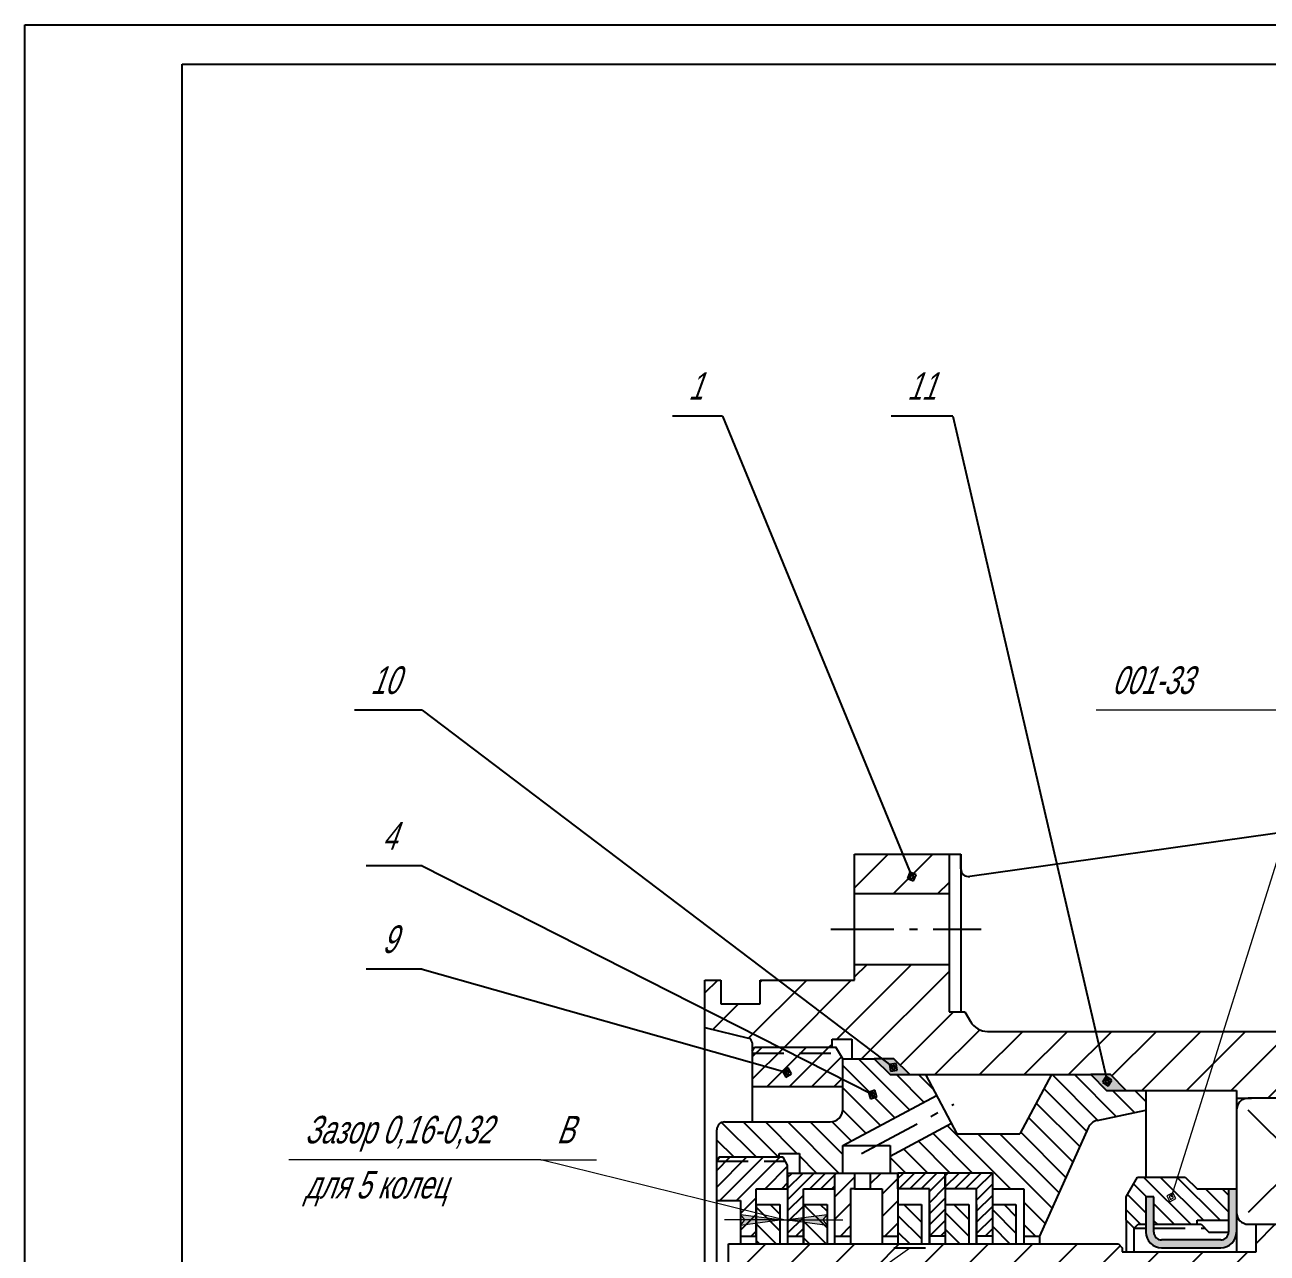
# Model space of a CAD drawing. Extents: x 0 to 841, y 0 to 594.
# Drawn here: x 0 to 157.8, y 438 to 594 of the extents above; entities that cross this region are included whole.
import ezdxf

# ---------------------------------------------------------------- set-up
doc = ezdxf.new("R2010")
doc.units = 0
doc.header["$MEASUREMENT"] = 0
for name, pattern in [('K5LT_AXLED', [13, 8, -2, 1, -2]), ('K5LT_BASIC', [0]), ('K5LT_DASHED', [6, 4, -2]), ('K5LT_THIN', [0])]:
    doc.linetypes.add(name, pattern=pattern)
for name, color, linetype in [('LAYER0VIEW0', 7, 'Continuous'), ('LAYER1VIEW0', 7, 'Continuous'), ('LAYER2VIEW0', 7, 'Continuous')]:
    doc.layers.add(name, color=color, linetype=linetype)
doc.styles.add('K5_TEXTSTYLE', font='win_eskd.shx', dxfattribs={"width": 0.7, "oblique": 15, "bigfont": 'b_eskd.shx'})
pattern_1 = [(45, (0, 0), (-1.4142136, 1.4142136), [])]
pattern_2 = [(45, (0, 0), (-0.7071068, 0.7071068), [])]
pattern_3 = [(-45, (0, 0), (1.06066, 1.06066), [])]
pattern_4 = [(-45, (0, 0), (1.4142136, 1.4142136), [])]
pattern_5 = [(45, (0, 0), (-2.828427, 2.828427), [])]

# ---------------------------------------------------------------- blocks, each defined once
blk = doc.blocks.new('*U22')
at = {"layer": 'LAYER0VIEW0', "color": 5, "linetype": 'K5LT_BASIC'}
for p, q in [((-1.5, 47.5), (-14.5, 47.5)), ((-16, 46), (-16, 33)), ((0, 33), (0, 46)), ((-14.5, 31.5), (-1.5, 31.5)), ((-16, -13), (-16, 0)), ((-14.5, 1.5), (-1.5, 1.5)), ((0, 0), (0, -13)), ((-1.5, -14.5), (-14.5, -14.5))]:
    blk.add_line(p, q, dxfattribs=at)
at = {"layer": 'LAYER0VIEW0', "color": 7, "linetype": 'K5LT_THIN'}
for p, q in [((-1.5, 33), (-14.5, 46)), ((-1.5, 46), (-14.5, 33)), ((-1.5, 0), (-14.5, -13)), ((-1.5, -13), (-14.5, 0))]:
    blk.add_line(p, q, dxfattribs=at)
at = {"layer": 'LAYER0VIEW0', "color": 5, "linetype": 'K5LT_BASIC'}
for centre, start, end in [((-14.5, 46), 90, 180), ((-1.5, 46), 0, 90), ((-14.5, 33), 180, 270), ((-1.5, 33), 270, 0), ((-14.5, 0), 90, 180), ((-1.5, 0), 0, 90), ((-14.5, -13), 180, 270), ((-1.5, -13), 270, 0)]:
    blk.add_arc(centre, 1.5, start, end, dxfattribs=at)
blk = doc.blocks.new('*L51')
at = {"layer": 'LAYER1VIEW0', "color": 7, "linetype": 'K5LT_THIN'}
for p, q in [((-46.06, 13.04), (-53.15, 13.04)), ((-46.06, 13.04), (0.29, -0.08)), ((0.45, 0.5), (-0.29, 0.08)), ((0, 0), (-0.29, 0.08)), ((-0.29, 0.08), (0.13, -0.66)), ((0.37, 0.21), (0, 0)), ((0, 0), (0.21, -0.37)), ((0.58, -0.16), (0.37, 0.21)), ((0.87, -0.25), (0.45, 0.5)), ((0.13, -0.66), (0.87, -0.25)), ((0.21, -0.37), (0.58, -0.16))]:
    blk.add_line(p, q, dxfattribs=at)
at = {"layer": 'LAYER1VIEW0', "color": 7, "style": 'K5_TEXTSTYLE', "oblique": 20, "width": 0.7}
blk.add_text('9', height=3.5, dxfattribs=at).set_placement((-51.15, 15.11))
blk = doc.blocks.new('*L52')
at = {"layer": 'LAYER1VIEW0', "color": 7, "linetype": 'K5LT_THIN'}
for p, q in [((-56.96, 28.9), (-64.06, 28.9)), ((-56.96, 28.9), (0.27, -0.14)), ((0.54, 0.4), (-0.27, 0.14)), ((0, 0), (-0.27, 0.14)), ((-0.27, 0.14), (0, -0.67)), ((0.4, 0.13), (0, 0)), ((0, 0), (0.13, -0.4)), ((0.54, -0.27), (0.4, 0.13)), ((0.8, -0.41), (0.54, 0.4)), ((0, -0.67), (0.8, -0.41)), ((0.13, -0.4), (0.54, -0.27))]:
    blk.add_line(p, q, dxfattribs=at)
at = {"layer": 'LAYER1VIEW0', "color": 7, "style": 'K5_TEXTSTYLE', "oblique": 20, "width": 0.7}
blk.add_text('4', height=3.5, dxfattribs=at).set_placement((-62.06, 30.97))
blk = doc.blocks.new('*L53')
at = {"layer": 'LAYER1VIEW0', "color": 7, "linetype": 'K5LT_THIN'}
for p, q in [((-59.62, 45.19), (-68.2, 45.19)), ((-59.62, 45.19), (0.24, -0.18)), ((0.6, 0.3), (-0.24, 0.18)), ((0, 0), (-0.24, 0.18)), ((-0.24, 0.18), (-0.12, -0.66)), ((0.42, 0.06), (0, 0)), ((0, 0), (0.06, -0.42)), ((0.48, -0.36), (0.42, 0.06)), ((0.72, -0.54), (0.6, 0.3)), ((-0.12, -0.66), (0.72, -0.54)), ((0.06, -0.42), (0.48, -0.36))]:
    blk.add_line(p, q, dxfattribs=at)
at = {"layer": 'LAYER1VIEW0', "color": 7, "style": 'K5_TEXTSTYLE', "oblique": 20, "width": 0.7}
blk.add_text('10', height=3.5, dxfattribs=at).set_placement((-66.2, 47.26))
blk = doc.blocks.new('*L54')
at = {"layer": 'LAYER1VIEW0', "color": 7, "linetype": 'K5LT_THIN'}
for p, q in [((-23.93, 58.21), (-30.28, 58.21)), ((-23.93, 58.21), (0.11, -0.28)), ((-0.11, 0.28), (-0.44, -0.51)), ((0, 0), (-0.16, -0.39)), ((0, 0), (-0.11, 0.28)), ((0.67, -0.05), (-0.11, 0.28)), ((0.39, -0.16), (0, 0)), ((-0.44, -0.51), (0.34, -0.83)), ((-0.16, -0.39), (0.23, -0.55)), ((0.23, -0.55), (0.39, -0.16)), ((0.34, -0.83), (0.67, -0.05))]:
    blk.add_line(p, q, dxfattribs=at)
at = {"layer": 'LAYER1VIEW0', "color": 7, "style": 'K5_TEXTSTYLE', "oblique": 20, "width": 0.7}
blk.add_text('1', height=3.5, dxfattribs=at).set_placement((-28.28, 60.29))
blk = doc.blocks.new('*L55')
at = {"layer": 'LAYER1VIEW0', "color": 7, "linetype": 'K5LT_THIN'}
for p, q in [((-19.51, 84.18), (-27.35, 84.18)), ((-19.51, 84.18), (0.07, -0.29)), ((-0.07, 0.29), (-0.52, -0.43)), ((0, 0), (-0.22, -0.36)), ((0, 0), (-0.07, 0.29)), ((0.65, -0.16), (-0.07, 0.29)), ((0.36, -0.22), (0, 0)), ((-0.52, -0.43), (0.2, -0.88)), ((-0.22, -0.36), (0.14, -0.58)), ((0.14, -0.58), (0.36, -0.22)), ((0.2, -0.88), (0.65, -0.16))]:
    blk.add_line(p, q, dxfattribs=at)
at = {"layer": 'LAYER1VIEW0', "color": 7, "style": 'K5_TEXTSTYLE', "oblique": 20, "width": 0.7}
blk.add_text('11', height=3.5, dxfattribs=at).set_placement((-25.35, 86.25))
blk = doc.blocks.new('*S105')
at = {"layer": 'LAYER2VIEW0', "color": 7, "linetype": 'K5LT_THIN'}
for p, q in [((0, 0), (0, 594)), ((0, 594), (841, 594))]:
    blk.add_line(p, q, dxfattribs=at)

msp = doc.modelspace()

# ---------------------------------------------------------------- hatches: boundary and pattern name
at = {"layer": 'LAYER0VIEW0'}
h = msp.add_hatch(dxfattribs=at)
h.set_pattern_fill('МЕТАЛЛ', color=256, style=0, pattern_type=0)
h.set_pattern_definition(pattern_5)
edge = h.paths.add_edge_path()
edge.add_line((263.074, 472.164), (280.074, 482.486))
edge.add_line((280.074, 482.486), (280.074, 487.057))
edge.add_arc((281.674, 487.057), 1.6, 450, 540, ccw=False)
edge.add_line((281.674, 488.657), (294.474, 488.657))
edge.add_arc((294.474, 487.057), 1.6, 360, 450, ccw=False)
edge.add_line((296.074, 487.057), (296.074, 483.657))
edge.add_line((296.074, 483.657), (331.074, 483.657))
edge.add_line((331.074, 483.657), (336.074, 488.657))
edge.add_line((336.074, 488.657), (338.574, 488.657))
edge.add_line((338.574, 488.657), (341.574, 488.657))
edge.add_line((341.574, 488.657), (341.574, 501.657))
edge.add_line((341.574, 501.657), (325.574, 501.657))
edge.add_line((325.574, 501.657), (325.574, 498.657))
edge.add_line((325.574, 498.657), (325.574, 497.657))
edge.add_line((325.574, 497.657), (323.574, 497.657))
edge.add_line((323.574, 497.657), (306.156, 491.561))
edge.add_arc((305.33, 493.921), 2.5, 585, 649.29005, ccw=False)
edge.add_line((303.563, 492.153), (301.23, 494.486))
edge.add_arc((298.401, 491.657), 4, 45, 90)
edge.add_line((298.401, 495.657), (280.058, 495.657))
edge.add_arc((280.058, 487.657), 8, 90, 167.76947)
edge.add_arc((269.308, 489.988), 3, 661.26373, 707.76947, ccw=False)
edge.add_line((270.865, 487.423), (258.791, 480.093))
edge.add_arc((257.234, 482.657), 3, 630, 661.26373, ccw=False)
edge.add_line((257.234, 479.657), (246.074, 479.657))
edge.add_arc((246.074, 476.657), 3, 90, 180)
edge.add_line((243.074, 476.657), (243.074, 465.657))
edge.add_arc((240.074, 465.657), 3, 270, 360, ccw=False)
edge.add_line((240.074, 462.657), (233.074, 462.657))
edge.add_arc((233.074, 489.669), 27.012, 560.1363, 630, ccw=False)
edge.add_arc((189.405, 473.657), 19.5, 20.1363, 188.56528)
edge.add_arc((166.167, 470.157), 4, 270, 368.56528, ccw=False)
edge.add_line((166.167, 466.157), (122.265, 466.157))
edge.add_arc((122.265, 468.657), 2.5, 570, 630, ccw=False)
edge.add_line((120.1, 467.407), (119.378, 468.657))
edge.add_line((119.378, 468.657), (117.378, 468.657))
edge.add_line((117.378, 468.657), (117.378, 474.657))
edge.add_line((117.378, 474.657), (105.378, 474.657))
edge.add_line((105.378, 474.657), (105.378, 472.657))
edge.add_line((105.378, 472.657), (93.378, 472.657))
edge.add_line((93.378, 472.657), (93.378, 469.657))
edge.add_line((93.378, 469.657), (88.378, 469.657))
edge.add_line((88.378, 469.657), (88.378, 472.657))
edge.add_line((88.378, 472.657), (86.378, 472.657))
edge.add_line((86.378, 472.657), (86.378, 466.657))
edge.add_line((86.378, 466.657), (91.923, 465.271))
edge.add_arc((91.778, 464.689), 0.6, 360, 435.96376, ccw=False)
edge.add_line((92.378, 464.689), (92.378, 463.657))
edge.add_line((92.378, 463.657), (92.667, 464.157))
edge.add_line((92.667, 464.157), (102.512, 464.157))
edge.add_line((102.512, 464.157), (102.512, 465.157))
edge.add_line((102.512, 465.157), (105.012, 465.157))
edge.add_line((105.012, 465.157), (105.012, 462.657))
edge.add_line((105.012, 462.657), (107.878, 462.657))
edge.add_line((107.878, 462.657), (110.378, 462.657))
edge.add_line((110.378, 462.657), (112.378, 460.657))
edge.add_line((112.378, 460.657), (135.378, 460.657))
edge.add_line((135.378, 460.657), (137.878, 460.657))
edge.add_line((137.878, 460.657), (139.878, 458.657))
edge.add_line((139.878, 458.657), (153.878, 458.657))
edge.add_line((153.878, 458.657), (153.878, 457.657))
edge.add_line((153.878, 457.657), (155.378, 457.657))
edge.add_line((155.378, 457.657), (168.378, 457.657))
edge.add_line((168.378, 457.657), (172.878, 457.657))
edge.add_line((172.878, 457.657), (175.151, 455.384))
edge.add_arc((179.394, 459.626), 6, 225, 239.03624)
edge.add_line((176.307, 454.481), (190.181, 446.157))
edge.add_line((190.181, 446.157), (199.378, 446.157))
edge.add_line((199.378, 446.157), (199.378, 449.657))
edge.add_line((199.378, 449.657), (182.468, 459.803))
edge.add_arc((187.613, 468.378), 10, 585, 599.03624, ccw=False)
edge.add_line((180.542, 461.307), (178.798, 463.051))
edge.add_arc((189.405, 473.657), 15, 380.1363, 585, ccw=False)
edge.add_arc((233.074, 489.669), 31.512, 200.1363, 257.85243)
edge.add_line((226.443, 458.863), (231.003, 457.881))
edge.add_arc((233.108, 467.657), 10, 257.85243, 270)
edge.add_line((233.108, 457.657), (252.444, 457.657))
edge.add_line((252.444, 457.657), (252.444, 458.157))
edge.add_line((252.444, 458.157), (250.074, 459.638))
edge.add_line((250.074, 459.638), (250.074, 462.157))
edge.add_line((250.074, 462.157), (250.074, 469.657))
edge.add_line((250.074, 469.657), (252.074, 469.657))
edge.add_line((252.074, 469.657), (252.074, 472.157))
edge.add_line((252.074, 472.157), (254.574, 472.157))
edge.add_line((254.574, 472.157), (254.574, 471.657))
edge.add_line((254.574, 471.657), (262.074, 471.657))
edge.add_line((262.074, 471.657), (263.074, 470.657))
edge.add_line((263.074, 470.657), (263.074, 471.657))
edge.add_line((263.074, 471.657), (263.074, 472.164))
h = msp.add_hatch(dxfattribs=at)
h.set_pattern_fill('МЕТАЛЛ', color=256, style=0, pattern_type=0)
h.set_pattern_definition(pattern_5)
edge = h.paths.add_edge_path()
edge.add_line((153.878, 438.157), (140.878, 438.157))
edge.add_line((140.878, 438.157), (139.378, 438.157))
edge.add_line((139.378, 438.157), (139.378, 438.657))
edge.add_line((139.378, 438.657), (138.878, 439.157))
edge.add_line((138.878, 439.157), (89.378, 439.157))
edge.add_line((89.378, 439.157), (89.378, 437.812))
edge.add_line((89.378, 437.812), (91.378, 436.657))
edge.add_line((91.378, 436.657), (101.378, 436.657))
edge.add_line((101.378, 436.657), (101.378, 436.157))
edge.add_line((101.378, 436.157), (120.378, 436.157))
edge.add_line((120.378, 436.157), (120.378, 432.657))
edge.add_line((120.378, 432.657), (129.378, 432.657))
edge.add_line((129.378, 432.657), (132.842, 426.657))
edge.add_line((132.842, 426.657), (129.378, 420.657))
edge.add_line((129.378, 420.657), (120.378, 420.657))
edge.add_line((120.378, 420.657), (120.378, 417.157))
edge.add_line((120.378, 417.157), (101.378, 417.157))
edge.add_line((101.378, 417.157), (101.378, 416.657))
edge.add_line((101.378, 416.657), (91.378, 416.657))
edge.add_line((91.378, 416.657), (89.378, 415.503))
edge.add_line((89.378, 415.503), (89.378, 414.157))
edge.add_line((89.378, 414.157), (138.878, 414.157))
edge.add_line((138.878, 414.157), (139.378, 414.657))
edge.add_line((139.378, 414.657), (139.378, 415.157))
edge.add_line((139.378, 415.157), (140.878, 415.157))
edge.add_line((140.878, 415.157), (140.878, 412.157))
edge.add_line((140.878, 412.157), (141.378, 411.657))
edge.add_line((141.378, 411.657), (149.378, 411.657))
edge.add_line((149.378, 411.657), (150.378, 412.657))
edge.add_line((150.378, 412.657), (153.878, 412.657))
edge.add_line((153.878, 412.657), (153.878, 411.657))
edge.add_line((153.878, 411.657), (155.378, 411.657))
edge.add_line((155.378, 411.657), (168.378, 411.657))
edge.add_line((168.378, 411.657), (169.878, 411.657))
edge.add_line((169.878, 411.657), (205.878, 411.657))
edge.add_line((205.878, 411.657), (283.574, 411.657))
edge.add_line((283.574, 411.657), (305.574, 411.657))
edge.add_line((305.574, 411.657), (305.574, 409.157))
edge.add_line((305.574, 409.157), (319.574, 409.157))
edge.add_line((319.574, 409.157), (321.574, 409.157))
edge.add_line((321.574, 409.157), (334.574, 409.157))
edge.add_arc((334.574, 407.157), 2, 360, 450, ccw=False)
edge.add_line((336.574, 407.157), (336.574, 404.657))
edge.add_line((336.574, 404.657), (362.574, 404.657))
edge.add_arc((366.893, 397.244), 8.58, 342.4571, 480.22329, ccw=False)
edge.add_arc((500.021, 355.159), 131.042, 162.4571, 172.63144)
edge.add_arc((368.574, 372.157), 1.5, 630, 712.63144, ccw=False)
edge.add_line((368.574, 370.657), (368.574, 363.657))
edge.add_arc((368.574, 362.157), 1.5, 360, 450, ccw=False)
edge.add_line((370.074, 362.157), (370.074, 360.657))
edge.add_line((370.074, 360.657), (372.074, 360.657))
edge.add_line((372.074, 360.657), (372.074, 363.657))
edge.add_arc((420.256, 363.657), 48.182, 454.97911, 540, ccw=False)
edge.add_line((416.074, 411.657), (416.074, 414.157))
edge.add_line((416.074, 414.157), (413.574, 414.157))
edge.add_line((413.574, 414.157), (412.074, 414.157))
edge.add_line((412.074, 414.157), (411.074, 415.157))
edge.add_line((411.074, 415.157), (410.574, 414.657))
edge.add_line((410.574, 414.657), (399.574, 414.657))
edge.add_line((399.574, 414.657), (398.574, 415.657))
edge.add_line((398.574, 415.657), (396.074, 415.657))
edge.add_line((396.074, 415.657), (396.074, 414.657))
edge.add_line((396.074, 414.657), (390.074, 414.657))
edge.add_line((390.074, 414.657), (387.074, 411.657))
edge.add_line((387.074, 411.657), (347.074, 411.657))
edge.add_line((347.074, 411.657), (343.074, 415.657))
edge.add_line((343.074, 415.657), (160.229, 415.657))
edge.add_line((160.229, 415.657), (153.878, 426.657))
edge.add_line((153.878, 426.657), (160.229, 437.657))
edge.add_line((160.229, 437.657), (343.074, 437.657))
edge.add_line((343.074, 437.657), (347.074, 441.657))
edge.add_line((347.074, 441.657), (387.074, 441.657))
edge.add_line((387.074, 441.657), (390.074, 438.657))
edge.add_line((390.074, 438.657), (396.074, 438.657))
edge.add_line((396.074, 438.657), (396.074, 437.657))
edge.add_line((396.074, 437.657), (398.574, 437.657))
edge.add_line((398.574, 437.657), (399.574, 438.657))
edge.add_line((399.574, 438.657), (410.574, 438.657))
edge.add_line((410.574, 438.657), (411.074, 438.157))
edge.add_line((411.074, 438.157), (412.074, 439.157))
edge.add_line((412.074, 439.157), (413.574, 439.157))
edge.add_line((413.574, 439.157), (416.074, 439.157))
edge.add_line((416.074, 439.157), (416.074, 441.657))
edge.add_arc((420.256, 489.657), 48.182, 540, 625.02089, ccw=False)
edge.add_line((372.074, 489.657), (372.074, 492.657))
edge.add_line((372.074, 492.657), (370.074, 492.657))
edge.add_line((370.074, 492.657), (370.074, 491.157))
edge.add_arc((368.574, 491.157), 1.5, 270, 360, ccw=False)
edge.add_line((368.574, 489.657), (368.574, 482.657))
edge.add_arc((368.574, 481.157), 1.5, 367.36856, 450, ccw=False)
edge.add_arc((500.021, 498.156), 131.042, 187.36856, 197.5429)
edge.add_arc((366.893, 456.071), 8.58, 239.77671, 377.5429, ccw=False)
edge.add_line((362.574, 448.657), (336.574, 448.657))
edge.add_line((336.574, 448.657), (336.574, 446.157))
edge.add_arc((334.574, 446.157), 2, 270, 360, ccw=False)
edge.add_line((334.574, 444.157), (321.574, 444.157))
edge.add_line((321.574, 444.157), (319.574, 444.157))
edge.add_line((319.574, 444.157), (305.574, 444.157))
edge.add_line((305.574, 444.157), (305.574, 441.657))
edge.add_line((305.574, 441.657), (283.574, 441.657))
edge.add_line((283.574, 441.657), (205.878, 441.657))
edge.add_line((205.878, 441.657), (169.878, 441.657))
edge.add_line((169.878, 441.657), (168.378, 441.657))
edge.add_line((168.378, 441.657), (156.378, 441.657))
edge.add_line((156.378, 441.657), (156.378, 438.157))
edge.add_line((156.378, 438.157), (153.878, 438.157))
h = msp.add_hatch(dxfattribs=at)
h.set_pattern_fill('МЕТАЛЛ', color=256, style=0, pattern_type=0)
h.set_pattern_definition(pattern_5)
h.paths.add_polyline_path([(117.378, 488.657), (105.378, 488.657), (105.378, 483.657), (117.378, 483.657)])
h = msp.add_hatch(dxfattribs=at)
h.set_pattern_fill('МЕТАЛЛ', color=256, style=0, pattern_type=0)
h.set_pattern_definition(pattern_1)
h.paths.add_polyline_path([(92.378, 459.157), (103.878, 459.157), (103.878, 462.657), (103.012, 464.157), (92.667, 464.157), (92.378, 463.657)])
h = msp.add_hatch(dxfattribs=at)
h.set_pattern_fill('МЕТАЛЛ', color=256, style=0, pattern_type=0)
h.set_pattern_definition(pattern_4)
edge = h.paths.add_edge_path()
edge.add_line((103.878, 451.657), (115.79, 458.01))
edge.add_line((115.79, 458.01), (114.378, 460.657))
edge.add_line((114.378, 460.657), (112.378, 460.657))
edge.add_line((112.378, 460.657), (109.878, 460.657))
edge.add_line((109.878, 460.657), (107.878, 462.657))
edge.add_line((107.878, 462.657), (103.878, 462.657))
edge.add_line((103.878, 462.657), (103.878, 456.257))
edge.add_arc((102.278, 456.257), 1.6, 270, 360, ccw=False)
edge.add_line((102.278, 454.657), (88.878, 454.657))
edge.add_arc((88.878, 453.657), 1, 90, 180)
edge.add_line((87.878, 453.657), (87.878, 449.657))
edge.add_line((87.878, 449.657), (88.167, 450.157))
edge.add_line((88.167, 450.157), (95.801, 450.157))
edge.add_line((95.801, 450.157), (95.801, 450.657))
edge.add_line((95.801, 450.657), (98.378, 450.657))
edge.add_line((98.378, 450.657), (98.378, 448.157))
edge.add_line((98.378, 448.157), (102.878, 448.157))
edge.add_line((102.878, 448.157), (103.878, 448.157))
edge.add_line((103.878, 448.157), (103.878, 451.657))
for points in [[(112.378, 460.657), (110.378, 462.657), (107.878, 462.657), (109.878, 460.657)], [(135.378, 460.657), (137.378, 458.657), (139.878, 458.657), (137.878, 460.657)]]:
    msp.add_hatch(color=1, dxfattribs=at).paths.add_polyline_path(points)
h = msp.add_hatch(dxfattribs=at)
h.set_pattern_fill('МЕТАЛЛ', color=256, style=0, pattern_type=0)
h.set_pattern_definition(pattern_4)
edge = h.paths.add_edge_path()
edge.add_line((118.378, 453.157), (117.672, 454.481))
edge.add_line((117.672, 454.481), (109.878, 450.324))
edge.add_line((109.878, 450.324), (109.878, 448.157))
edge.add_line((109.878, 448.157), (110.878, 448.157))
edge.add_line((110.878, 448.157), (116.878, 448.157))
edge.add_line((116.878, 448.157), (122.878, 448.157))
edge.add_line((122.878, 448.157), (122.878, 446.157))
edge.add_line((122.878, 446.157), (126.878, 446.157))
edge.add_line((126.878, 446.157), (126.878, 440.157))
edge.add_line((126.878, 440.157), (128.878, 440.157))
edge.add_line((128.878, 440.157), (135.046, 453.917))
edge.add_arc((136.506, 453.263), 1.6, 462.09476, 515.85446, ccw=False)
edge.add_line((136.171, 454.827), (142.378, 456.157))
edge.add_line((142.378, 456.157), (142.378, 458.657))
edge.add_line((142.378, 458.657), (139.878, 458.657))
edge.add_line((139.878, 458.657), (137.378, 458.657))
edge.add_line((137.378, 458.657), (135.378, 460.657))
edge.add_line((135.378, 460.657), (130.378, 460.657))
edge.add_line((130.378, 460.657), (126.378, 453.157))
edge.add_line((126.378, 453.157), (118.378, 453.157))
h = msp.add_hatch(dxfattribs=at)
h.set_pattern_fill('МЕТАЛЛ', color=256, style=0, pattern_type=0)
h.set_pattern_definition([(45, (0, 0), (-1.06066, 1.06066), [])])
h.paths.add_polyline_path([(87.878, 444.657), (90.878, 444.657), (90.878, 440.157), (92.878, 440.157), (92.878, 446.157), (96.878, 446.157), (96.878, 449.157), (96.301, 450.157), (88.167, 450.157), (87.878, 449.657)])
h = msp.add_hatch(dxfattribs=at)
h.set_pattern_fill('МЕТАЛЛ', color=256, style=0, pattern_type=0)
h.set_pattern_definition(pattern_2)
h.paths.add_polyline_path([(98.378, 448.157), (96.878, 448.157), (96.878, 446.157), (96.878, 440.157), (98.878, 440.157), (98.878, 446.157), (102.878, 446.157), (102.878, 448.157)])
h = msp.add_hatch(dxfattribs=at)
h.set_pattern_fill('МЕТАЛЛ', color=256, style=0, pattern_type=0)
h.set_pattern_definition(pattern_1)
h.paths.add_polyline_path([(104.878, 440.157), (104.878, 446.157), (105.378, 446.157), (105.378, 448.157), (102.878, 448.157), (102.878, 446.157), (102.878, 440.157)])
h = msp.add_hatch(dxfattribs=at)
h.set_pattern_fill('МЕТАЛЛ', color=256, style=0, pattern_type=0)
h.set_pattern_definition(pattern_1)
h.paths.add_polyline_path([(107.378, 446.157), (108.878, 446.157), (108.878, 440.157), (110.878, 440.157), (110.878, 448.157), (107.378, 448.157)])
h = msp.add_hatch(dxfattribs=at)
h.set_pattern_fill('МЕТАЛЛ', color=256, style=0, pattern_type=0)
h.set_pattern_definition(pattern_2)
h.paths.add_polyline_path([(115.378, 448.157), (116.878, 448.157), (116.878, 446.157), (116.878, 440.157), (114.878, 440.157), (114.878, 446.157), (110.878, 446.157), (110.878, 448.157)])
h = msp.add_hatch(dxfattribs=at)
h.set_pattern_fill('МЕТАЛЛ', color=256, style=0, pattern_type=0)
h.set_pattern_definition(pattern_2)
h.paths.add_polyline_path([(121.378, 448.157), (122.878, 448.157), (122.878, 446.157), (122.878, 440.157), (120.878, 440.157), (120.878, 446.157), (116.878, 446.157), (116.878, 448.157)])
h = msp.add_hatch(dxfattribs=at)
h.set_pattern_fill('МЕТАЛЛ', color=256, style=0, pattern_type=0)
h.set_pattern_definition(pattern_3)
h.paths.add_polyline_path([(143.378, 445.157), (143.378, 441.657), (148.878, 441.657), (148.878, 442.157), (152.878, 442.157), (152.878, 446.157), (148.878, 446.157), (147.378, 447.657), (141.321, 447.657), (139.878, 445.157), (139.878, 442.157), (140.878, 441.157), (141.378, 441.657), (142.378, 441.657), (142.378, 445.157)])
h = msp.add_hatch(color=1, dxfattribs=at)
edge = h.paths.add_edge_path()
edge.add_line((142.378, 445.157), (142.378, 440.657))
edge.add_arc((144.378, 440.657), 2, 180, 270)
edge.add_line((144.378, 438.657), (151.878, 438.657))
edge.add_arc((151.878, 440.657), 2, 270, 360)
edge.add_line((153.878, 440.657), (153.878, 443.157))
edge.add_line((153.878, 443.157), (153.878, 446.157))
edge.add_line((153.878, 446.157), (152.878, 446.157))
edge.add_line((152.878, 446.157), (152.878, 440.657))
edge.add_arc((151.878, 440.657), 1, 270, 360, ccw=False)
edge.add_line((151.878, 439.657), (144.378, 439.657))
edge.add_arc((144.378, 440.657), 1, 540, 630, ccw=False)
edge.add_line((143.378, 440.657), (143.378, 445.157))
edge.add_line((143.378, 445.157), (142.378, 445.157))
h = msp.add_hatch(dxfattribs=at)
h.set_pattern_fill('МЕТАЛЛ', color=256, style=0, pattern_type=0)
h.set_pattern_definition(pattern_3)
h.paths.add_polyline_path([(95.878, 439.157), (95.878, 444.157), (92.878, 444.157), (92.878, 440.157), (92.878, 439.157)])
h = msp.add_hatch(dxfattribs=at)
h.set_pattern_fill('МЕТАЛЛ', color=256, style=0, pattern_type=0)
h.set_pattern_definition(pattern_3)
h.paths.add_polyline_path([(101.878, 439.157), (101.878, 444.157), (98.878, 444.157), (98.878, 440.157), (98.878, 439.157)])
h = msp.add_hatch(dxfattribs=at)
h.set_pattern_fill('МЕТАЛЛ', color=256, style=0, pattern_type=0)
h.set_pattern_definition(pattern_3)
h.paths.add_polyline_path([(113.878, 439.157), (113.878, 444.157), (110.878, 444.157), (110.878, 440.157), (110.878, 439.157)])
h = msp.add_hatch(dxfattribs=at)
h.set_pattern_fill('МЕТАЛЛ', color=256, style=0, pattern_type=0)
h.set_pattern_definition(pattern_3)
h.paths.add_polyline_path([(119.878, 439.157), (119.878, 444.157), (116.878, 444.157), (116.878, 440.157), (116.878, 439.157)])
h = msp.add_hatch(dxfattribs=at)
h.set_pattern_fill('МЕТАЛЛ', color=256, style=0, pattern_type=0)
h.set_pattern_definition(pattern_3)
h.paths.add_polyline_path([(125.878, 439.157), (125.878, 444.157), (122.878, 444.157), (122.878, 440.157), (122.878, 439.157)])
at = {"layer": 'LAYER1VIEW0', "lineweight": 0}
for points in [[(95.878, 442.198), (90.878, 442.856), (91.378, 442.198)], [(90.878, 441.54), (95.878, 442.198), (91.378, 442.198)], [(101.378, 442.198), (101.878, 442.856), (96.878, 442.198)], [(101.878, 441.54), (96.878, 442.198), (101.378, 442.198)]]:
    msp.add_hatch(color=7, dxfattribs=at).paths.add_polyline_path(points)

# ---------------------------------------------------------------- linework, layer by layer
at = {"layer": 'LAYER0VIEW0', "color": 5, "linetype": 'K5LT_BASIC'}
for p, q in [((20, 5), (20, 589)), ((20, 589), (836, 589)), ((271.688, 507.263), (120.018, 485.819)), ((105.378, 472.657), (105.378, 488.657)), ((105.378, 488.657), (117.378, 488.657)), ((117.378, 488.657), (117.378, 468.657)), ((117.378, 488.657), (118.878, 488.657)), ((118.878, 486.809), (118.878, 488.657)), ((118.878, 488.657), (118.878, 468.657)), ((105.378, 483.657), (117.378, 483.657)), ((105.378, 474.657), (117.378, 474.657)), ((86.378, 426.657), (86.378, 472.657)), ((86.378, 472.657), (88.378, 472.657)), ((88.378, 472.657), (88.378, 469.657)), ((93.378, 469.657), (93.378, 472.657)), ((93.378, 472.657), (105.378, 472.657)), ((88.378, 469.657), (93.378, 469.657)), ((117.378, 468.657), (119.378, 468.657)), ((119.378, 468.657), (120.1, 467.407)), ((86.378, 466.657), (91.923, 465.271)), ((122.265, 466.157), (166.167, 466.157)), ((92.378, 464.689), (92.378, 454.657)), ((92.378, 463.657), (92.667, 464.157)), ((92.667, 464.157), (103.012, 464.157)), ((102.512, 464.157), (102.512, 465.157)), ((102.512, 465.157), (105.012, 465.157)), ((103.878, 462.657), (103.012, 464.157)), ((105.012, 465.157), (105.012, 462.657)), ((103.878, 456.257), (103.878, 462.657)), ((103.878, 462.657), (107.878, 462.657)), ((107.878, 462.657), (109.878, 460.657)), ((110.378, 462.657), (107.878, 462.657)), ((112.378, 460.657), (110.378, 462.657)), ((92.378, 459.157), (103.878, 459.157)), ((109.878, 460.657), (112.378, 460.657)), ((112.378, 460.657), (135.378, 460.657)), ((114.378, 460.657), (118.378, 453.157)), ((130.378, 460.657), (126.378, 453.157)), ((135.378, 460.657), (137.378, 458.657)), ((137.878, 460.657), (135.378, 460.657)), ((139.878, 458.657), (137.878, 460.657)), ((103.878, 451.657), (115.79, 458.01)), ((137.378, 458.657), (139.878, 458.657)), ((139.878, 458.657), (153.878, 458.657)), ((142.378, 458.657), (142.378, 456.157)), ((153.878, 458.657), (153.878, 446.157)), ((153.878, 457.657), (155.797, 457.657)), ((136.171, 454.827), (142.378, 456.157)), ((142.378, 456.157), (142.378, 447.657)), ((88.878, 454.657), (102.278, 454.657)), ((109.878, 450.324), (117.672, 454.481)), ((87.878, 426.657), (87.878, 453.657)), ((118.378, 453.157), (126.378, 453.157)), ((135.046, 453.917), (128.878, 440.157)), ((103.878, 448.157), (103.878, 451.657)), ((103.878, 451.657), (109.878, 451.657)), ((109.878, 451.657), (109.878, 448.157)), ((88.167, 450.157), (87.878, 449.657)), ((96.301, 450.157), (88.167, 450.157)), ((95.801, 450.157), (95.801, 450.657)), ((95.801, 450.657), (98.378, 450.657)), ((96.878, 449.157), (96.301, 450.157)), ((98.378, 450.657), (98.378, 448.157)), ((96.878, 446.157), (96.878, 449.157)), ((96.878, 448.157), (102.878, 448.157)), ((96.878, 448.157), (96.878, 439.157)), ((102.878, 446.157), (102.878, 448.157)), ((102.878, 439.157), (102.878, 448.157)), ((102.878, 448.157), (105.378, 448.157)), ((105.378, 448.157), (105.378, 446.157)), ((105.378, 448.157), (110.878, 448.157)), ((107.378, 448.157), (107.378, 446.157)), ((110.878, 448.157), (110.878, 439.157)), ((116.878, 448.157), (110.878, 448.157)), ((110.878, 446.157), (110.878, 448.157)), ((116.878, 448.157), (116.878, 439.157)), ((116.878, 448.157), (116.878, 439.157)), ((122.878, 448.157), (116.878, 448.157)), ((116.878, 446.157), (116.878, 448.157)), ((122.878, 448.157), (122.878, 439.157)), ((139.878, 445.157), (141.321, 447.657)), ((141.321, 447.657), (147.378, 447.657)), ((147.378, 447.657), (148.878, 446.157)), ((92.878, 440.157), (92.878, 446.157)), ((92.878, 446.157), (96.878, 446.157)), ((98.878, 439.157), (98.878, 446.157)), ((98.878, 446.157), (102.878, 446.157)), ((105.378, 446.157), (104.878, 446.157)), ((104.878, 446.157), (104.878, 439.157)), ((105.378, 446.157), (108.878, 446.157)), ((108.878, 446.157), (108.878, 439.157)), ((114.878, 446.157), (110.878, 446.157)), ((114.878, 439.157), (114.878, 446.157)), ((120.878, 446.157), (116.878, 446.157)), ((120.878, 439.157), (120.878, 446.157)), ((122.878, 446.157), (126.878, 446.157)), ((126.878, 446.157), (126.878, 440.157)), ((139.878, 442.157), (139.878, 445.157)), ((143.378, 445.157), (142.378, 445.157)), ((142.378, 445.157), (142.378, 440.657)), ((143.378, 440.657), (143.378, 445.157)), ((148.878, 446.157), (153.878, 446.157)), ((152.878, 446.157), (152.878, 440.657)), ((153.878, 446.157), (153.878, 440.657)), ((87.878, 444.657), (90.878, 444.657)), ((90.878, 444.657), (90.878, 440.157)), ((92.878, 444.157), (95.878, 444.157)), ((92.878, 444.157), (92.878, 439.157)), ((95.878, 444.157), (95.878, 439.157)), ((98.878, 444.157), (101.878, 444.157)), ((98.878, 444.157), (98.878, 439.157)), ((101.878, 444.157), (101.878, 439.157)), ((110.878, 444.157), (113.878, 444.157)), ((110.878, 444.157), (110.878, 439.157)), ((113.878, 444.157), (113.878, 439.157)), ((114.878, 444.157), (114.878, 439.157)), ((116.878, 444.157), (119.878, 444.157)), ((116.878, 444.157), (116.878, 439.157)), ((119.878, 444.157), (119.878, 439.157)), ((120.878, 444.157), (120.878, 439.157)), ((122.878, 444.157), (125.878, 444.157)), ((122.878, 444.157), (122.878, 439.157)), ((125.878, 444.157), (125.878, 439.157)), ((140.878, 441.157), (139.878, 442.157)), ((139.878, 442.157), (139.878, 438.157)), ((148.878, 441.657), (148.878, 442.157)), ((148.878, 442.157), (152.878, 442.157)), ((140.878, 441.157), (141.378, 441.657)), ((140.878, 438.157), (140.878, 441.157)), ((141.378, 441.657), (142.378, 441.657)), ((143.378, 441.657), (149.378, 441.657)), ((149.378, 441.657), (150.378, 440.657)), ((150.378, 440.657), (152.878, 440.657)), ((153.878, 440.657), (153.878, 439.657)), ((156.378, 438.157), (156.378, 441.657)), ((89.378, 426.657), (89.378, 439.157)), ((89.378, 439.157), (138.878, 439.157)), ((90.878, 440.157), (92.878, 440.157)), ((90.878, 440.157), (90.878, 439.157)), ((92.878, 440.157), (92.878, 439.157)), ((96.878, 440.157), (98.878, 440.157)), ((98.878, 440.157), (98.878, 439.157)), ((102.878, 440.157), (104.878, 440.157)), ((108.878, 440.157), (110.878, 440.157)), ((110.378, 438.657), (114.378, 438.657)), ((110.878, 440.157), (110.878, 439.157)), ((116.878, 440.157), (114.878, 440.157)), ((114.878, 440.157), (114.878, 439.157)), ((116.878, 440.157), (116.878, 439.157)), ((122.878, 440.157), (120.878, 440.157)), ((120.878, 440.157), (120.878, 439.157)), ((122.878, 440.157), (122.878, 439.157)), ((126.878, 440.157), (128.878, 440.157)), ((126.878, 440.157), (126.878, 439.157)), ((128.878, 440.157), (128.878, 439.157)), ((138.878, 439.157), (139.378, 438.657)), ((139.378, 438.657), (139.378, 438.157)), ((151.878, 439.657), (144.378, 439.657)), ((144.378, 438.657), (151.878, 438.657)), ((153.878, 439.657), (153.878, 438.157)), ((139.378, 438.157), (140.878, 438.157)), ((140.878, 438.157), (156.378, 438.157))]:
    msp.add_line(p, q, dxfattribs=at)
at = {"layer": 'LAYER0VIEW0', "color": 7, "linetype": 'K5LT_AXLED'}
for p, q in [((102.362, 479.157), (121.473, 479.157)), ((106.253, 450.657), (117.991, 456.918))]:
    msp.add_line(p, q, dxfattribs=at)
at = {"layer": 'LAYER0VIEW0', "color": 7, "linetype": 'K5LT_DASHED'}
for p, q in [((92.378, 463.407), (103.445, 463.407)), ((87.878, 449.657), (96.589, 449.657)), ((140.878, 441.157), (142.378, 441.157)), ((143.378, 441.157), (149.878, 441.157))]:
    msp.add_line(p, q, dxfattribs=at)
at = {"layer": 'LAYER0VIEW0', "color": 5, "linetype": 'K5LT_BASIC'}
for centre, radius, start, end in [((119.878, 486.809), 1, 180, 278.04781), ((122.265, 468.657), 2.5, 210, 270), ((91.778, 464.689), 0.6, 0, 75.96376), ((102.278, 456.257), 1.6, 270, 0), ((88.878, 453.657), 1, 90, 180), ((136.506, 453.263), 1.6, 102.09476, 155.85446), ((144.378, 440.657), 2, 180, 270), ((144.378, 440.657), 1, 180, 270), ((151.878, 440.657), 1, 270, 0), ((151.878, 440.657), 2, 270, 0)]:
    msp.add_arc(centre, radius, start, end, dxfattribs=at)
at = {"layer": 'LAYER1VIEW0', "color": 7, "linetype": 'K5LT_THIN', "lineweight": 0}
for p, q in [((164.999, 506.94), (136.047, 506.94)), ((164.999, 506.94), (145.598, 445.094)), ((65.524, 449.852), (33.516, 449.852)), ((145.777, 445.666), (145.025, 445.273)), ((145.025, 445.273), (145.418, 444.521)), ((145.688, 445.38), (145.312, 445.184)), ((145.312, 445.184), (145.508, 444.808)), ((145.508, 444.808), (145.884, 445.004)), ((145.688, 445.38), (145.777, 445.666)), ((145.884, 445.004), (145.688, 445.38)), ((146.17, 444.914), (145.777, 445.666)), ((145.418, 444.521), (146.17, 444.914)), ((65.524, 405.365), (112.378, 438.657))]:
    msp.add_line(p, q, dxfattribs=at)
at = {"layer": 'LAYER1VIEW0', "color": 7, "lineweight": 0}
for p, q in [((96.378, 442.198), (65.524, 449.852)), ((65.524, 449.852), (72.622, 449.852)), ((95.878, 439.157), (95.878, 444.198)), ((96.878, 439.157), (96.878, 444.198)), ((95.878, 442.198), (88.878, 442.198)), ((95.878, 442.198), (90.878, 442.856)), ((90.878, 442.856), (91.378, 442.198)), ((91.378, 442.198), (90.878, 441.54)), ((90.878, 441.54), (95.878, 442.198)), ((95.878, 442.198), (96.878, 442.198)), ((101.878, 442.856), (96.878, 442.198)), ((96.878, 442.198), (101.878, 441.54)), ((96.878, 442.198), (103.878, 442.198)), ((101.378, 442.198), (101.878, 442.856)), ((101.878, 441.54), (101.378, 442.198))]:
    msp.add_line(p, q, dxfattribs=at)

# ---------------------------------------------------------------- block references
at = {"layer": 'LAYER0VIEW0'}
msp.add_blockref('*U22', (169.878, 410.157), dxfattribs=at)
at = {"layer": 'LAYER1VIEW0'}
for name, p in [('*L54', (112.525, 486.085)), ('*L55', (137.387, 460.121)), ('*L53', (110.073, 461.755)), ('*L52', (107.416, 458.266)), ('*L51', (96.507, 461.004))]:
    msp.add_blockref(name, p, dxfattribs=at)
at = {"layer": 'LAYER2VIEW0'}
msp.add_blockref('*S105', (0, 0), dxfattribs=at)

# ---------------------------------------------------------------- texts
at = {"layer": 'LAYER1VIEW0', "color": 7, "lineweight": 0, "style": 'K5_TEXTSTYLE', "oblique": 20, "width": 0.7}
for s, p in [('001-33', (138.047, 509.015)), ('Зазор 0,16-0,32', (35.516, 451.926)), ('В', (67.524, 451.926)), ('для 5 колец', (35.516, 444.931))]:
    msp.add_text(s, height=3.5, dxfattribs=at).set_placement(p)

doc.saveas('drawing.dxf')
